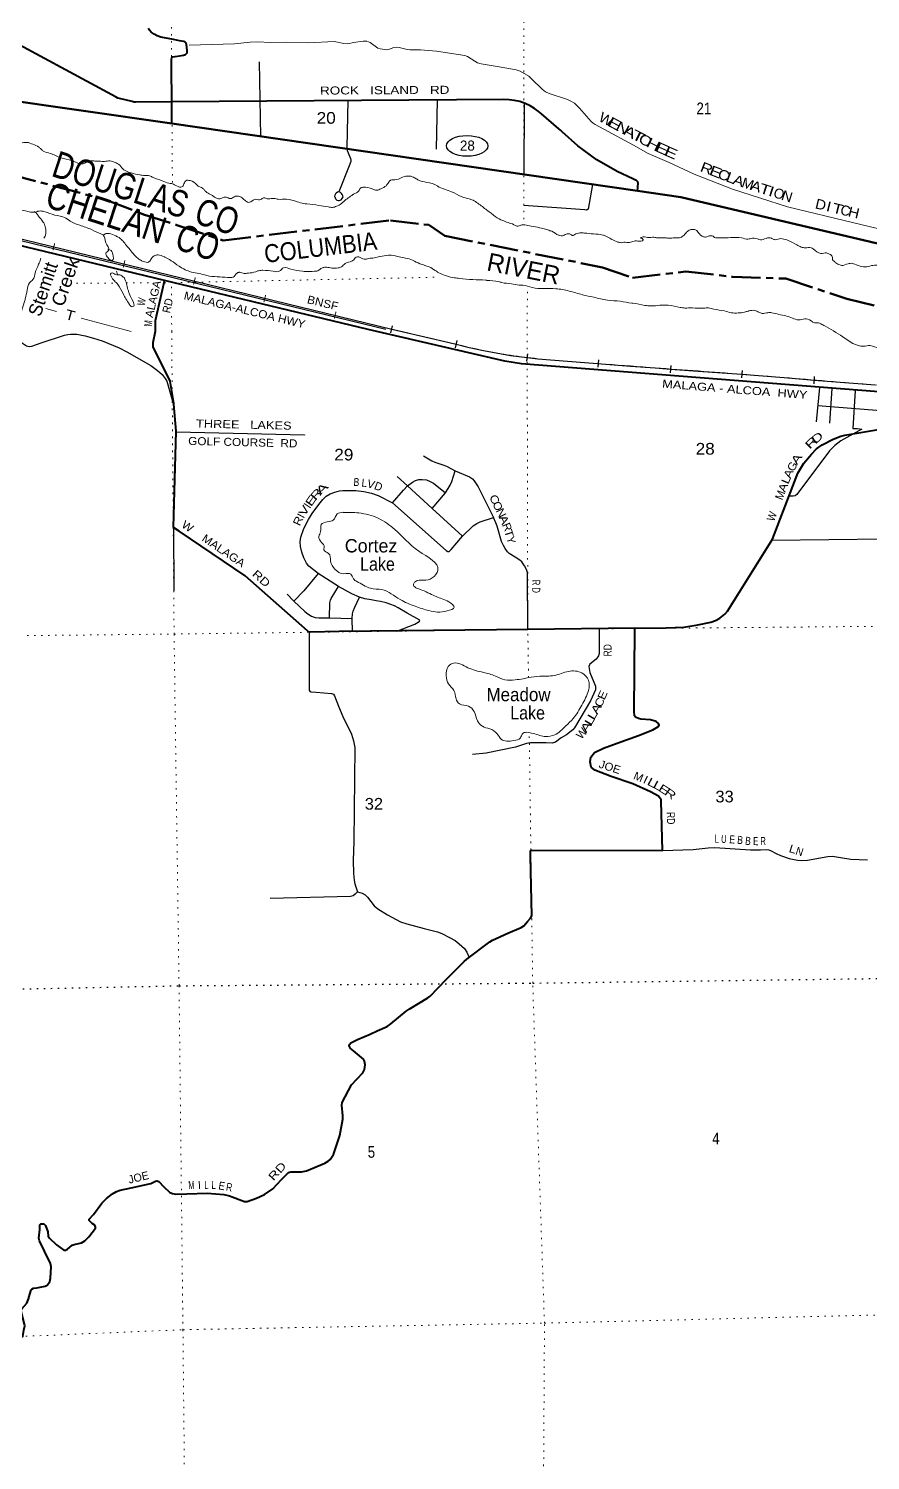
# Model space of a CAD drawing. Header units: feet. Extents: x -8 to 250644, y -192250 to 1368.
# Drawn here: x 187545 to 200163, y -61985 to -40523 of the extents above; entities that cross this region are included whole.
import ezdxf
from ezdxf.enums import TextEntityAlignment as Align

# ---------------------------------------------------------------- set-up
doc = ezdxf.new("R2010")
doc.units = ezdxf.units.FT
doc.header["$LTSCALE"] = 70
doc.linetypes.add('DOTTED', pattern=[1.5, 0.3, -1.2])
doc.linetypes.add('LONG_DASH_SHORT_DASH', pattern=[9.9, 6, -1.2, 1.5, -1.2])
for name, color, linetype, lineweight in [('11', 7, 'LONG_DASH_SHORT_DASH', 60), ('17', 7, 'Continuous', 25), ('23', 7, 'Continuous', 70), ('26', 7, 'Continuous', 40), ('29', 7, 'Continuous', 25), ('34', 7, 'Continuous', 25), ('39', 7, 'Continuous', 13), ('46', 7, 'Continuous', 13), ('6', 7, 'DOTTED', 25), ('7', 7, 'DOTTED', 13)]:
    doc.layers.add(name, color=color, linetype=linetype, lineweight=lineweight)
for name, color, linetype in [('12', 7, 'Continuous'), ('27', 7, 'Continuous'), ('30', 7, 'Continuous'), ('41', 7, 'Continuous')]:
    doc.layers.add(name, color=color, linetype=linetype)

msp = doc.modelspace()

# ---------------------------------------------------------------- linework, layer by layer
at = {"layer": '11'}
msp.add_lwpolyline([(186829.17, -42560.69), (187239.86, -42698.61), (188702.67, -43089.61), (189268.57, -43306.96), (189765.16, -43466.58), (190460.78, -43696.88), (192970.06, -43396.83), (193543.29, -43466.07), (193786.38, -43629.35), (196145.24, -44101.51), (196595.56, -44257.07), (197394.42, -44163.74), (198096.37, -44243.23), (198897, -44270.6), (199809.72, -44573.7), (200499.4, -44745.72), (201129.24, -44958.39)], dxfattribs=at)
at = {"layer": '17'}
msp.add_ellipse((194118.2, -42280.39), major_axis=(-310.92, 0.83), ratio=0.500138, dxfattribs=at)
at = {"layer": '23'}
msp.add_line((196670.84, -42955.22), (189694.09, -41947.43), dxfattribs=at)
for points in [[(189694.09, -41947.43), (187038.46, -41563.12), (186820.68, -41531.6)], [(201541.46, -44044.29), (197322.25, -43049.31), (196670.84, -42955.22)]]:
    msp.add_lwpolyline(points, dxfattribs=at)
at = {"layer": '26'}
for p, q in [((189583.53, -44297.07), (186938.86, -43659.82)), ((192635.15, -45032.12), (189583.53, -44297.07))]:
    msp.add_line(p, q, dxfattribs=at)
for points in [[(189692.59, -41618.67), (189146, -41623.04), (189129.31, -41623.15), (189096, -41615.26), (188906.7, -41570.43), (188881.67, -41564.5), (188856.7, -41551.09), (187016.19, -40562.06)], [(189692.59, -41618.67), (189687.79, -41096.36), (189687.8, -41060.29), (189687.78, -41035.29), (189686.59, -41008.63), (189686.59, -40985.79), (189691.1, -40955.89), (189706.71, -40947.47), (189739.97, -40940.2), (189806.26, -40932.17), (189866.45, -40919.83), (189894.08, -40910.22), (189907.03, -40902.22), (189919.3, -40884.98), (189923.2, -40862.02), (189917.29, -40797.64), (189904.89, -40739.57), (189893.3, -40725.19), (189873.66, -40717.93), (189836.99, -40709.03), (189807.39, -40704.35), (189716.33, -40686.73), (189527.29, -40650.24), (189471.3, -40632.61), (189424.77, -40607.85), (189382.42, -40577.33), (189354.47, -40547.41), (189341.88, -40514.12)], [(196670.84, -42955.22), (196675.29, -42912.71), (196678.26, -42884.27), (196681.91, -42849.46), (196680.39, -42834.27), (196680.35, -42834.11), (196677.99, -42827.5), (196674.96, -42821.17), (196671.28, -42815.19), (196666.99, -42809.63), (196662.15, -42804.55), (196656.8, -42800), (196651.01, -42796.03), (196649.7, -42795.32), (196641.73, -42792.6), (196599.7, -42773.28), (196364.77, -42665.3), (196061.3, -42489.18), (195777.91, -42282.3), (195542.69, -42069.54), (195517.95, -42047.16), (195492.69, -42025.3), (195233.41, -41800.85), (195208.41, -41780.96), (195183.41, -41760.71), (195130.48, -41720.67), (195060.62, -41678.52), (194986.73, -41643.91), (194909.63, -41617.21), (194830.17, -41598.71), (194749.21, -41588.63), (194667.63, -41587.06), (189692.59, -41618.67)], [(189694.09, -41947.43), (189693.59, -41919.04), (189692.89, -41637.9), (189692.59, -41618.67)], [(189447.87, -45057.24), (189444.71, -44900.14), (189576.66, -44326.95), (189583.53, -44297.07)], [(196632.36, -49510.53), (195028.05, -49529.87), (192198.66, -49561.36), (191764.02, -49569.91), (191742.37, -49563.33), (191722.95, -49549.37), (190875.75, -48800.2), (190792.92, -48725.99), (189803.8, -48056.99), (189718.29, -47999.39), (189755.94, -46554.68), (189723.09, -46154.33), (189720.01, -46135.3), (189666.24, -45805.8), (189413.7, -45294.84), (189411.16, -45271.09), (189411.16, -45227.94), (189447.87, -45057.24)], [(200317.56, -45975.46), (200291.21, -45969.48), (194932.11, -45546.43), (194682.3, -45507.08), (192635.15, -45032.12)], [(196632.36, -49510.53), (197102.92, -49504.86), (197366.44, -49492.88), (197574.64, -49461.94), (197769.78, -49420.93), (197843.01, -49392.73), (197904.61, -49360.21), (197981.62, -49298.59), (198022.81, -49252.81), (198695.12, -48174.79), (199073.83, -47188.5), (199165.76, -47037.38), (199278.09, -46903.76), (199357.42, -46821.7), (199442.63, -46760.15), (199603.83, -46677.92), (199719.34, -46630.85), (199778.3, -46615.89), (200285.74, -46533.28)], [(196724.44, -50874.95), (196689.15, -50865.93), (196641.78, -50845.05), (196629.28, -50824.45), (196623.31, -50754.49), (196632.16, -49538.42), (196632.36, -49510.53)], [(192769.61, -55547.46), (192920.95, -55479.21), (192974.76, -55442.39), (193201.94, -55252.58), (193248.79, -55223.47), (193527.33, -55051.98), (193564.27, -55025.3), (193806.12, -54779.04), (194074.86, -54508.15), (194114.63, -54472.25), (194460.28, -54212.65), (194499.2, -54186.51), (194729.55, -54080.73), (194926.54, -53997.42), (194968.97, -53972.21), (195024.84, -53906.42), (195070.29, -53856.99), (195086.4, -53822.08), (195070.55, -52929.76), (195069.7, -52872.42), (195069.7, -52857.01), (195073.07, -52842.82), (195085.96, -52838.18), (197048.14, -52841.47), (197026.18, -52104.21), (197025.3, -52084.51), (196984.6, -52030.05), (196867.57, -51962.01), (196603.37, -51844.17), (196276.78, -51732.6), (196030.79, -51638.86), (195977.59, -51591.8), (195963.87, -51514.24), (195972.98, -51444.32), (196025.73, -51373.02), (196164.4, -51308.06), (196369.48, -51234.78), (196687.14, -51120.81), (196902.24, -51035.41), (196979.3, -50990.37), (196994.58, -50964.58), (196988.51, -50939.67), (196952.08, -50908.34), (196865.41, -50882.48), (196724.44, -50874.95)], [(187550.29, -59542.39), (187582.8, -59430.61), (187595.46, -59417.41), (187616.19, -59405.88), (187667.24, -59400.08), (187791.96, -59373.43), (187823.44, -59359.8), (187844.16, -59332.14), (187862.58, -59304.49), (187874.05, -59254.3), (187883.31, -59083.27), (187873.19, -59032.75), (187783.89, -58847.79), (187706.79, -58695.01), (187699.09, -58654.66), (187712.17, -58523.8), (187712.9, -58454.18), (187729.95, -58437.13), (187772.25, -58441), (187784.29, -58447.27), (187798.11, -58465.71), (187831.09, -58559.61), (187839.56, -58622.4), (187857.63, -58654.17), (187962.71, -58754.48), (188072.14, -58832.1), (188099.93, -58834.53), (188125.1, -58825.19), (188196.28, -58759.65), (188226.42, -58749.14), (188339.09, -58724.87), (188387.62, -58696.14), (188447.46, -58633.84), (188547.62, -58502.55), (188546.51, -58486.45), (188537.3, -58461.1), (188497.01, -58432.25), (188450.54, -58388.11), (188452.1, -58371.23), (188516.64, -58301.26), (188640.8, -58129.6), (188712.31, -58057.84), (188802.12, -57991.01), (188863.6, -57953.54), (188917.26, -57933.4), (189082.84, -57898.34), (189376.54, -57834.81), (189444.59, -57799.75), (189469, -57796.2), (189495.25, -57806.66), (189565.96, -57878.41), (189663.36, -57967.97), (189701.27, -57984.65), (189753.17, -57995.62), (189914.71, -57991.91), (190220.69, -57980.69), (190471.64, -58000.23), (190555.06, -58021.74), (190780.87, -58103.47), (190821.66, -58106.23), (190959.87, -58056.48), (191081.88, -57997.92), (191204.95, -57914.58), (191337.28, -57773.1), (191439.57, -57672.01), (191457.23, -57663.79), (191482.56, -57659.18), (191634.82, -57659.2), (191710.53, -57643.05), (191986.64, -57528.98), (192037.53, -57497.88), (192065.16, -57472.53), (192112.98, -57399.61), (192208.52, -57115.27), (192256.29, -56868.79), (192255.71, -56821.04), (192238.97, -56657.97), (192244.78, -56622.22), (192384.78, -56357.33), (192555.21, -56175.43), (192580.98, -56124.48), (192587.89, -56057.65), (192580.98, -56002.35), (192566.5, -55971.96), (192417.03, -55847.65), (192364.52, -55804.17), (192353.01, -55790.35), (192350.28, -55765.32), (192357.61, -55746.56), (192376.04, -55725.83), (192474.75, -55674.23), (192666.51, -55593.96), (192769.61, -55547.46)], [(186977.14, -60146.67), (187458.98, -60129.53), (187474.4, -60035.23), (187489.54, -59965.84), (187484.11, -59942.55), (187451.45, -59825.85), (187431, -59745.37), (187434.27, -59730.8), (187443.48, -59712.36), (187517.12, -59628.23), (187547.03, -59553.6), (187550.29, -59542.39)]]:
    msp.add_lwpolyline(points, dxfattribs=at)
at = {"layer": '29'}
for p, q in [((190999.98, -41020.8), (191022.25, -42139.28)), ((193668.74, -41593.57), (193654.92, -42328.36)), ((194972.13, -41637.07), (194967.95, -42709.24)), ((199399.05, -45904.34), (199350.7, -46416.09)), ((199587.09, -45916.27), (199550.09, -46435.48)), ((199375.94, -46174.31), (200318.45, -46245.3)), ((193591.96, -47714.89), (193795.45, -47479.33)), ((189718.29, -47999.39), (189720.09, -48952.13)), ((195028.05, -49529.87), (195022.74, -48677.94)), ((191418.12, -49001.59), (191519.01, -49103.86)), ((192055.69, -49353.47), (192394.59, -49364.35)), ((192401.11, -49560.12), (192394.59, -49364.35))]:
    msp.add_line(p, q, dxfattribs=at)
for points in [[(192330.21, -41602.29), (192315.63, -42304.51), (192321.33, -42352.14), (192334.84, -42384.32), (192368.19, -42471.92), (192375.47, -42493.83), (192373.39, -42514.67), (192347.73, -42580.36), (192193.1, -42971.16)], [(195995.45, -42857.66), (195931.08, -43229.14), (195909.18, -43243.98), (195883.13, -43239.87), (194968.14, -43174.02)], [(187319.02, -45078.13), (187415.04, -45207.66), (187453.09, -45239.21), (187512.87, -45277.26), (187554.18, -45288.14), (187592.22, -45282.71), (187731.36, -45230.51), (188083.54, -45117.4), (188132.46, -45107.6), (188173.76, -45103.25), (188238.98, -45103.25), (188266.15, -45104.35), (188393.33, -45127.18), (188518.34, -45160.9), (188645.52, -45201.13), (188900.96, -45308.81), (189019.44, -45366.44), (189374.88, -45574.17), (189474.89, -45645.95), (189544.45, -45709.03), (189592.28, -45767.75), (189614.56, -45806.36), (189627.07, -45843.89), (189726.58, -46196.92)], [(199936.23, -45945.38), (199900.73, -46516.75), (199967.17, -46518.51), (200033.78, -46527.47)], [(189756.88, -46566.49), (191680.68, -46611.94), (191682.71, -46617.97)], [(200033.78, -46527.47), (199718.23, -46702.72), (199629.02, -46769.72), (199551.7, -46850.37), (199060.98, -47508.79), (199033.43, -47528.14), (199004.33, -47533.28), (198944.43, -47533.28)], [(193465.7, -46925.5), (193588.64, -47002.69), (193632.12, -47022.27), (193756.04, -47061.42), (193810.39, -47083.17), (193937.57, -47153.86)], [(193796.26, -47480.13), (193865.83, -47367.02), (193890.83, -47313.73), (193937.57, -47153.86)], [(193937.57, -47153.86), (194156.06, -47241.96), (194199.54, -47270.23), (194225.62, -47300.68), (194284.32, -47392.04), (194511.5, -47849.9)], [(192997.09, -47631.12), (193165.8, -47440.98), (193226.67, -47377.9)], [(193068.26, -47235.14), (193226.67, -47377.9), (193591.96, -47714.89), (194047.9, -48132.48)], [(193226.67, -47377.9), (193300.59, -47319.17), (193341.89, -47297.42), (193394.07, -47282.19), (193446.25, -47280.02), (193509.29, -47288.72), (193563.64, -47310.47), (193613.64, -47338.75), (193796.26, -47480.13)], [(191884.18, -48690.17), (191745.09, -48579.67), (191710.31, -48536.16), (191669, -48453.51), (191638.56, -48370.85), (191619, -48288.2), (191616.82, -48214.24), (191625.52, -48144.64), (191671.17, -48018.48), (191738.57, -47883.62), (191797.27, -47792.27), (191892.92, -47655.23), (191953.79, -47579.1), (192005.97, -47531.25), (192066.84, -47496.45), (192136.41, -47470.35), (192205.98, -47452.94), (192255.98, -47448.59), (192347.29, -47444.24), (192449.46, -47444.24), (192571.21, -47461.65), (192686.43, -47487.75), (192786.43, -47522.55), (192997.09, -47631.12)], [(192997.09, -47631.12), (193802.78, -48343.66), (193826.69, -48361.06), (193848.43, -48363.24), (193876.7, -48332.78), (194047.9, -48132.48)], [(194047.9, -48132.48), (194209.32, -47976.06), (194263.67, -47941.26), (194313.67, -47917.33), (194511.5, -47849.9)], [(195022.74, -48677.94), (195009.35, -48630.78), (194978.91, -48576.4), (194937.61, -48517.67), (194907.17, -48491.57), (194837.6, -48443.72), (194750.64, -48391.51), (194724.56, -48365.41), (194689.77, -48317.56), (194661.51, -48271.88), (194635.42, -48208.8), (194570.2, -47980.41), (194550.64, -47930.39), (194511.5, -47849.9)], [(198684.95, -48191.1), (202957.19, -48138.71), (205560.33, -48114.88)], [(191884.18, -48690.17), (191669.58, -48948.28), (191519.01, -49103.86)], [(192503.28, -49046.78), (192388.06, -48995.66), (192188.06, -48883.65), (191884.18, -48690.17)], [(192055.69, -49353.47), (192059.79, -49131.62), (192068.49, -49090.29), (192079.36, -49066.36), (192188.06, -48883.65)], [(191519.01, -49103.86), (191683.69, -49257.77), (191729.34, -49294.75), (191785.87, -49329.55), (191840.22, -49349.13), (191896.74, -49355.65), (192055.7, -49355.65)], [(192394.59, -49364.35), (192398.93, -49294.75), (192409.8, -49255.6), (192433.72, -49196.87), (192503.28, -49046.78)], [(193063.8, -49552.59), (193333.75, -49449.18), (193359.29, -49436.68), (193383.21, -49421.46), (193401.69, -49404.06), (193408.31, -49391.5), (193218.53, -49286.05), (193083.74, -49207.74), (193027.76, -49176.75), (192972.87, -49153.37), (192904.93, -49131.08), (192820.69, -49112.04), (192753.91, -49099.03), (192679.46, -49087.6), (192583.72, -49070.71), (192503.28, -49046.78)], [(191752.4, -49568.43), (191748.33, -50392.61), (191752.7, -50440.46), (191759.22, -50453.51), (191774.42, -50462.22), (191852.69, -50470.92), (192087.48, -50488.32), (192113.58, -50501.36), (192130.96, -50523.12), (192191.83, -50679.73), (192252.7, -50836.34), (192383.14, -51097.36), (192416.85, -51200.67), (192435.32, -51297.47), (192417.92, -52706.96), (192409.23, -52994.07), (192414.67, -53188.74), (192423.36, -53288.8), (192435.32, -53342.1), (192472.53, -53463.09)], [(196097.34, -49516.98), (196097.34, -49891.19), (196088.13, -49923.44), (196051.28, -49974.14), (195959.17, -50047.88), (195940.75, -50084.75), (195959.17, -50176.93), (196042.07, -50379.71), (196042.07, -50435.01), (195968.38, -50600.93), (195728.89, -51001.88), (195701.26, -51034.15), (195609.15, -51107.89), (195526.25, -51153.97), (195443.35, -51218.49), (195392.69, -51232.32), (195305.18, -51227.71), (195070.3, -51227.71), (195010.42, -51236.93), (194844.62, -51292.23), (194402.49, -51384.41), (194199.84, -51402.84)], [(197048.14, -52841.47), (197505.09, -52828.78), (197730.1, -52801.59), (197831.19, -52798.33), (198366, -52833.13), (198513.83, -52833.13), (198605.14, -52828.78), (198642.09, -52835.31), (198673.61, -52847.27), (198752.97, -52889.69), (198814.92, -52919.05), (198945.36, -52960.38), (199070.37, -52989.74), (199124.72, -52994.09), (199218.2, -52985.39), (199526.91, -52931.02), (199596.48, -52928.84), (199713.88, -52946.24), (199870.4, -52972.34), (200118.24, -52981.04)], [(192472.53, -53463.09), (192438.15, -53499.19), (192411.32, -53521.5), (192371.84, -53531.66), (191165.98, -53564.37)], [(192472.53, -53463.09), (192545.11, -53484.58), (192587.51, -53509.6), (192623.38, -53543.31), (192726.64, -53670.56), (192777.73, -53717.32), (192922.3, -53805.41), (193119.05, -53910.9), (193213.62, -53944.62), (193474.5, -54009.88), (193673.42, -54063.16), (193739.73, -54088.18), (193851.68, -54147.99), (193936.47, -54193.67), (194000.61, -54240.44), (194078.87, -54314.4), (194113.65, -54364.42), (194148.44, -54444.9)]]:
    msp.add_lwpolyline(points, dxfattribs=at)
msp.add_lwpolyline([(192193.1, -42971.16), (192175.57, -42976.74), (192154.75, -42991.33), (192144.34, -43001.75), (192132.88, -43021.54), (192130.8, -43037.17), (192133.92, -43046.55), (192140.17, -43060.09), (192150.58, -43077.8), (192166.2, -43092.39), (192183.9, -43097.6), (192200.15, -43098.46), (192214.09, -43095.52), (192227.63, -43088.22), (192246.37, -43067.38), (192257.82, -43046.55), (192257.23, -43027.51), (192245.33, -43006.95), (192233.88, -42993.41), (192218.26, -42980.91)], close=True, dxfattribs=at)
at = {"layer": '34'}
for p, q in [((186837.53, -43533.28), (192990.83, -45027.71)), ((186841.74, -43556.95), (192900.33, -45027.45)), ((186841.87, -43556.92), (192900.41, -45027.96)), ((192992.92, -44976.52), (192967.79, -45084.24)), ((193961.98, -45198.4), (193936.85, -45306.12)), ((195021.87, -45398.44), (195009.17, -45508.32)), ((196088.23, -45487.7), (196079.67, -45597.98)), ((197170.64, -45570.92), (197162.46, -45681.23)), ((198240.33, -45647.59), (198231.71, -45757.86)), ((199322.67, -45736.09), (199313.74, -45846.34))]:
    msp.add_line(p, q, dxfattribs=at)
msp.add_lwpolyline([(192991.55, -45027.91), (193419.16, -45128.96), (193931.74, -45250.09), (194147.2, -45300.37), (194363.06, -45349.39), (194768.18, -45424.07), (195016.69, -45452.8), (195177.4, -45471.38), (195687.34, -45513.96), (196197.46, -45553.56), (196567.13, -45580.96), (196936.81, -45608.35), (197167.7, -45625.45), (197583.75, -45656.27), (198230.68, -45704.22), (198872.07, -45754.37), (199319.35, -45790.6), (199513.34, -45806.32), (200232.33, -45863.95)], dxfattribs=at)
at = {"layer": '34', "lineweight": 13}
msp.add_spline([(192906.83, -45006.76), (193931.99, -45249.02), (194363.28, -45348.31), (195177.51, -45470.29), (196197.54, -45552.46), (196936.89, -45607.25), (198230.76, -45703.12), (199513.43, -45805.22), (200951.39, -45920.68), (201984.6, -46015.51), (202379.48, -46084.52), (202931.73, -46239.55), (203709.93, -46512.57), (204548.49, -46775.29), (205278.21, -47006.19), (205659.04, -47087.34), (206102.34, -47182.36), (206436.98, -47293.89), (206636.98, -47468.37), (206793.12, -47755.79), (206973.92, -48174.04), (207208.37, -48408.81), (207613.55, -48538.21), (208009.94, -48476.3), (208357.53, -48291.72), (208621.06, -48236.36), (209192.81, -48226.16), (209589.71, -48297.18), (210057.35, -48438.43), (210417.78, -48451.18), (210572.67, -48414.35), (210833.73, -48242.18), (211003.92, -47997.84), (211215.44, -47507.64), (211415.02, -47055.74), (211583.21, -46813.43), (211830.2, -46647.35), (212262.74, -46561.14), (212987.08, -46443.63), (213755.75, -46334.01), (214240.83, -46299.97), (214714.32, -46392.86), (215417.87, -46625.88), (215982.31, -46809.06), (216498.31, -46960.2), (216943.8, -47101.53), (217316.78, -47233.06), (217593.2, -47387.11), (217887.82, -47563.24), (218017.1, -47671.52)], degree=3, dxfattribs=at)
at = {"layer": '39'}
for p, q in [((188801.72, -43997.76), (188806.93, -44001.4)), ((188862.58, -44158.47), (188874.82, -44209.42))]:
    msp.add_line(p, q, dxfattribs=at)
msp.add_lwpolyline([(189952.92, -40769.01), (190628.54, -40752.72), (190865.51, -40724.18), (190976.23, -40718.54), (191170.86, -40731.55), (191405.87, -40727.04), (191739.35, -40734.35), (192127, -40717.51), (192177.3, -40724.55), (192271.7, -40747.23), (192328.63, -40748.58), (192416.29, -40730.91), (192561.64, -40710.13), (192615.12, -40710.47), (192664.93, -40729.36), (192780.24, -40813.48), (192814.25, -40828.18), (192914.76, -40841.12), (192940.82, -40837.92), (193020.45, -40805.07), (193057.24, -40799.63), (193099.72, -40807.47), (193197.93, -40831.37), (193258.26, -40838.72), (193420.92, -40840.91), (193658, -40858.42), (194081.99, -40923.6), (194123.04, -40940.87), (194231.14, -41012.98), (194275.09, -41035.31), (194327.23, -41051.43), (194600.64, -41094.69), (194850.89, -41142.77), (194914.16, -41162.1), (195043.07, -41235.3), (195085.15, -41273.86), (195244.2, -41429.7), (195295.29, -41468.45), (195348.8, -41495.55), (195624.39, -41583.82), (195674.47, -41608.99), (195727.68, -41641.5), (195801.27, -41716.84), (195978.49, -41916.68), (196006.33, -41940.74), (196037.56, -41962.38), (196167.57, -42032.41), (196614.05, -42271.73), (196833.28, -42395.4), (197146.96, -42530.89), (197522.99, -42706.29), (198093.97, -42927.33), (198514.11, -43064.59), (198918.17, -43193.88), (199917.06, -43434.03), (200268.78, -43517.38)], dxfattribs=at)
for points in [[(189690.08, -42842.91), (189645.73, -42839.95), (189544.21, -42802.16), (189412.28, -42755.04), (189357.3, -42728.2), (189284.75, -42723.91), (189210.09, -42715.64), (189082.61, -42686.52), (189029.88, -42669.69), (188958.39, -42625.14), (188892.36, -42556.32), (188847.49, -42531.24), (188764.41, -42507.09), (188684.04, -42513.04), (188563.17, -42507.91), (188557.13, -42508.05), (188482.61, -42505.82), (188432.51, -42515.07), (188374.84, -42544.61), (188316.5, -42546.02), (188192.67, -42500.72), (188026.64, -42458.44), (187868.13, -42393.85), (187764.65, -42358.12), (187731.75, -42328.74), (187696.84, -42299.4), (187609.31, -42257.26), (187518.08, -42229.27), (187459.79, -42232.69), (187332.13, -42195.52), (187324.03, -42193.71), (187193.14, -42190.82), (187106.7, -42194.91), (187064.07, -42179.84), (187005.03, -42151.08), (186945.27, -42092.18), (186883.56, -42035.33), (186824.73, -42028.29)], [(194796.31, -43450.58), (194625.78, -43388.28), (194513.5, -43320.58), (194464.28, -43281.52), (194329.01, -43178.16), (194187.99, -43087), (194029.92, -43040.51), (193885.31, -42967.53), (193676.05, -42884.04), (193667.86, -42878.21), (193515.72, -42827.55), (193379.95, -42788.56), (193330.97, -42759.56), (193251.86, -42733.3), (193183.56, -42738.97), (193055.87, -42786.28), (192971.58, -42796.34), (192934.3, -42837.47), (192903.07, -42878.45), (192825.61, -42922.54), (192761.77, -42946.21), (192696.87, -42925.63), (192561.44, -42900.73), (192515.55, -42917.92), (192492.31, -42956.69), (192416.97, -43004.77), (192407.06, -43011.04), (192268.61, -43114.93), (192197.48, -43170.95), (192161.6, -43185.89), (192101.63, -43203.42), (192037.03, -43194.91), (191895.61, -43172.15), (191713.96, -43150.37), (191667.56, -43145.44), (191570.29, -43117.6), (191410.39, -43079.2), (191283.63, -43080.23), (191222.99, -43069.62), (191136.6, -43075.71), (191130.57, -43075.85), (191085.88, -43058.83), (191067.78, -43059.26), (191022.09, -43084.5), (190989.95, -43087.28), (190947.52, -43080.25), (190874, -43120.24), (190841.95, -43127.03), (190811.44, -43113.69), (190760.17, -43072.68), (190731.44, -43049.24), (190676.74, -43034.45), (190646.57, -43035.18), (190586.99, -43068.79), (190540.53, -43061.86), (190534.41, -43057.98), (190477.85, -43049.29), (190410.03, -43075.05), (190332.92, -43048.74), (190289.93, -43017.59), (190216.57, -42979.12), (190179.46, -42941.79), (190150.59, -42912.32), (190095.71, -42889.49), (190064.92, -42864.08), (189972.89, -42801.92), (189948.66, -42798.49), (189918.39, -42795.19), (189888.74, -42818.03), (189860.03, -42881.07), (189856.16, -42887.19), (189828.28, -42899.94), (189743.04, -42869.8), (189688.07, -42842.95)], [(186833.32, -43217.92), (186912.91, -43195.25), (186955.67, -43216.35), (187055.27, -43258.22), (187067.62, -43269.98), (187078.39, -43299.9), (187104.93, -43315.36), (187143.96, -43264.12), (187177.73, -43245.21), (187264.23, -43243.14), (187328.21, -43225.51), (187392.73, -43229.99), (187534.43, -43264.81), (187607.13, -43275.13), (187677.3, -43263.38), (187683.28, -43261.22), (187755.74, -43261.5), (187824.61, -43279.96), (187976.65, -43326.59), (188057.58, -43344.76), (188147.28, -43392.9), (188186.16, -43420.12), (188310.13, -43471.45), (188486.74, -43535.6), (188629.15, -43600.57), (188661.72, -43615.88), (188700.72, -43733.62), (188741.63, -43847.29), (188702.45, -43892.49), (188704.98, -43914.55), (188742.41, -43965.95), (188746.58, -43971.88), (188758.94, -43983.66), (188803.47, -43994.65), (188815.07, -43974.26), (188810.01, -43930.14), (188779.9, -43848.38), (188733.17, -43829.39)], [(187625.8, -43262.53), (187658.24, -43286.36), (187690.91, -43332.36), (187760.22, -43418.27), (187795.22, -43492.46), (187790.69, -43631.57), (187774.15, -43661.47)], [(200475.7, -44150.29), (200368.55, -44107.64), (200307.44, -44076.92), (200246.91, -44070.32), (200200.65, -44071.42), (200110.56, -44091.69), (200011.76, -44083.99), (199975.27, -44072.8), (199888.03, -44042.7), (199827.72, -44046.16), (199731.74, -44072.59), (199705.4, -44065.18), (199646.32, -44034.41), (199609.36, -44003.11), (199603.22, -43999.23), (199589.69, -43937.2), (199550.67, -43903.94), (199505.95, -43884.89), (199419.6, -43893), (199307.31, -43825.28), (199276.72, -43807.91), (199188.17, -43808.02), (199127.54, -43797.4), (199060.35, -43764.81), (198930.02, -43699.54), (198842.86, -43673.47), (198800.58, -43672.46), (198726.43, -43686.31), (198685.73, -43667.18), (198675.58, -43663.39), (198621.18, -43660.68), (198535.3, -43688.87), (198446.28, -43668.88), (198397.9, -43666.01), (198327.74, -43677.75), (198230.72, -43659.96), (198065.58, -43655.87), (197934.84, -43659), (197866.45, -43660.64), (197828.05, -43653.51), (197815.73, -43643.75), (197765.03, -43626.86), (197691.02, -43646.74), (197682.98, -43646.93), (197662.77, -43643.39), (197582.71, -43576.91), (197561.99, -43551.27), (197513.24, -43532.32), (197459.07, -43539.65), (197407.58, -43575.08), (197356.55, -43630.61), (197300.85, -43658.09), (197226.42, -43659.88), (197148.07, -43665.77), (197093.57, -43659.04), (196972.83, -43659.92), (196916.27, -43651.21), (196831.84, -43655.25), (196823.8, -43655.44), (196729.11, -43651.67), (196719.29, -43661.96), (196727.39, -43663.78), (196753.91, -43679.24), (196758.22, -43691.2), (196722.44, -43710.17), (196692.22, -43708.88), (196619.71, -43706.59), (196551.79, -43728.34), (196467.17, -43724.32), (196425.06, -43731.37), (196378.57, -43722.43), (196289.07, -43682.33), (196162.85, -43620.99), (196152.69, -43617.2), (196013.43, -43600.43), (195878.28, -43587.57), (195787.72, -43587.73), (195745.76, -43600.81), (195693.94, -43622.16), (195671.43, -43606.61), (195633.02, -43599.48), (195600.94, -43604.28), (195549.16, -43627.64), (195506.77, -43622.63), (195488.57, -43619.04), (195388.55, -43559.08), (195358.19, -43551.76), (195293.21, -43527.17), (195210.26, -43509.04), (195204.19, -43507.18), (195076.9, -43486.09), (194981.83, -43466.24), (194937.53, -43465.3), (194885.61, -43482.63), (194796.31, -43450.58)], [(188665.7, -43613.77), (188723.56, -43592.27), (188828.81, -43617.91), (188922.67, -43671.97), (188972.22, -43725.09), (189075.82, -43851.34), (189150.32, -43938.05), (189213.91, -43988.82), (189266.82, -44013.7), (189343.49, -44021.91), (189361.27, -44007.41), (189394.28, -43956.32), (189437.82, -43925.11), (189485.86, -43913.9), (189575.12, -43943.94), (189585.27, -43947.72), (189627.98, -43966.81), (189736.4, -44040.64), (189869.22, -44125.96), (189958.68, -44164.03), (190181.21, -44213.01), (190254.1, -44231.37), (190409.37, -44243.74), (190568.64, -44256), (190610.79, -44250.97), (190673.65, -44185.09), (190693.57, -44176.57), (190711.62, -44174.12), (190774.5, -44194.75), (190830.69, -44187.36), (190840.74, -44187.12), (190948.93, -44166.42), (190992.85, -44151.28), (191057.12, -44145.71), (191212.43, -44160.09), (191312.96, -44155.67), (191340.46, -44126.85), (191366.18, -44108.13), (191475.32, -44127.64), (191651.17, -44159.62), (191695.56, -44164.59), (191832.3, -44159.3), (191894.37, -44145.74), (191925.94, -44118.84), (191957.84, -44106), (191967.8, -44101.74), (192007.98, -44098.76), (192088.82, -44112.91), (192185.33, -44108.59), (192233.32, -44095.37), (192288.45, -44043.76), (192390.28, -44009.13), (192418.02, -43990.36), (192441.45, -43959.63), (192473.3, -43944.78), (192495.42, -43944.26), (192576.78, -43980.52), (192642.92, -43968.87), (192727.21, -43958.81), (192809.26, -43938.73), (192815.29, -43938.59), (192937.57, -43917.55), (193101.2, -43943.8), (193196.22, -43961.64), (193299.66, -43995.36), (193409.55, -44047.04), (193482.58, -44071.44), (193549.53, -44093.96), (193637.34, -44148.18), (193716.93, -44194.55), (193810.35, -44230.53), (193923.7, -44257.98), (194002.38, -44266.15), (194204.1, -44285.45), (194399.54, -44294.84), (194413.66, -44296.53), (194589.18, -44314.44), (194639.86, -44329.32), (194781.17, -44348.06), (194898.36, -44367.37), (194952.72, -44368.08), (195092.45, -44404.96), (195267.93, -44420.87), (195449.09, -44422.56), (195649.13, -44455.98), (195845.66, -44511.63), (196015.61, -44549.79), (196219.86, -44591.16), (196413.53, -44610.66), (196587.22, -44636.67), (196603.36, -44638.29), (196783.27, -44672.2), (196870, -44680.18), (196964.45, -44673.9), (197129.39, -44669.94), (197311.27, -44701.8), (197381.96, -44712.17)], [(187726.37, -43970.85), (187724.07, -43978.92), (187694.74, -44055.81), (187643.84, -44183.32), (187608.73, -44284.47), (187557, -44335.41), (187521.98, -44444.61), (187495.21, -44571.86), (187479.74, -44628.46), (187436.9, -44757.9), (187403.52, -44832.82), (187381.75, -44865.3), (187358.32, -44930.04), (187336.66, -44972.6), (187309.12, -45029.32), (187287.31, -45057.77), (187287.29, -45076.14), (187287.13, -45074.25)], [(188974.53, -44250.03), (188950.15, -44240.56), (188929.51, -44218.92), (188848.77, -44208.8), (188797.92, -44185.87), (188774.06, -44198.52), (188780.95, -44234.56), (188882.49, -44358.84), (188960.18, -44495.77), (189054.53, -44656.44), (189093.61, -44691.71), (189119.56, -44683.03), (189122.74, -44646.75), (189109.86, -44612.87), (189041.94, -44463.64), (189039.74, -44455.64), (188989.32, -44279.84), (188976.54, -44249.97)], [(197381.96, -44712.17), (197494.59, -44709.47), (197663.75, -44713.46), (197738.13, -44709.67), (197817.04, -44727.9), (197974.64, -44754.3), (198075.92, -44782.04), (198180.66, -44785.57), (198276.97, -44773.21), (198330.96, -44757.84), (198340.97, -44755.58), (198431.34, -44747.39), (198490.34, -44774.13), (198539.04, -44791.07), (198625.34, -44780.96), (198685.73, -44781.53), (198793, -44807.12), (198993.5, -44860.65), (199088.79, -44890.56), (199180.94, -44872.26), (199223.32, -44877.27), (199325.22, -44931.15), (199401.89, -44939.38), (199465.05, -44972.06), (199470.62, -44973.53)], [(199470.62, -44973.53), (199750.46, -45143.72), (200059.04, -45283.55), (200161.68, -45275.11), (200290.68, -45310.88), (200475.88, -45306.16), (200598.87, -45352.03), (200730.06, -45434.11), (200959.53, -45421.17), (201157.02, -45468.77), (201439.11, -45528.13), (201965.09, -45657.08), (202551.44, -45779.76), (202767.17, -45857.5), (203527.1, -46092.32), (204240.65, -46307.16), (204641.67, -46400.33), (204841.25, -46470.07), (205127.42, -46539.49), (205773.93, -46601.52), (206311.61, -46631.74), (206706.61, -46730.96), (206920.97, -46975.88), (207060.61, -47162.66), (207081, -47229.05), (206984.5, -47265.66), (207009.16, -47394.47), (206991.63, -47547.6), (207096.73, -47653.95), (207232.59, -47903.19), (207348.09, -48094.09), (207498.92, -48051.23), (207629.76, -48042.69), (207722.55, -48088.66), (207763.15, -48175.12), (207723.09, -48227.63), (207703.1, -48265.97), (207840.09, -48287.62), (208095.73, -48274.57), (208304.79, -48189.2), (208548, -48085.58), (208868.14, -48090.42), (209385.6, -48098.56), (209850.85, -48145.15), (210178.67, -48053.29), (210506.64, -47999.7), (210756.26, -47990.71), (210999.61, -48095.79)], [(192258.97, -47773.9), (192494.56, -47783.09), (192784.79, -47862.57), (193033.07, -48028.8), (193394.72, -48355.74), (193679.72, -48644.7), (193595.6, -48757.8), (193462.84, -48790.52), (193340.12, -48813.14), (193314.09, -48851.5), (193439.26, -48939.65), (193655.07, -49037.53), (193844.63, -49117.39), (193923.46, -49197.65), (193820.99, -49252.42), (193545.14, -49247.41), (193337.52, -49181.72), (193115.66, -49081.85), (192839.26, -48931.82), (192670.06, -48912.32), (192565.18, -48864.37), (192462.3, -48810.38), (192413.82, -48770.28), (192375.3, -48699.93), (192268.57, -48694.29), (192137.44, -48626.3), (192072.54, -48503.69), (192041.89, -48389), (191969.21, -48336.91), (191977.09, -48292.57), (191936.57, -48226.25), (191895.96, -48135.77), (191921.85, -48063.17), (191931.51, -47958.4), (192021.94, -47915.77), (192112.44, -47889.25), (192170.48, -47798.4), (192258.45, -47773.64)], [(195036.87, -50250.87), (195205.91, -50230.09), (195423.31, -50219.21), (195638.5, -50157.98), (195837.91, -50181.41), (195939, -50291.8), (195937.57, -50442.86), (195837.76, -50662.77), (195707.67, -50864.66), (195597.37, -50975.84), (195430.78, -51109.39), (195295.98, -51134.07), (195108.57, -51088.45), (194945.52, -51097.11), (194917.55, -51153.61), (194817.05, -51196.28), (194629.73, -51174.83), (194564.98, -51090.48), (194457.99, -51018.37), (194347.11, -50980.52), (194274.31, -50898.22), (194221.43, -50759.44), (194138.57, -50679.19), (194001.54, -50645.47), (193952.92, -50569.11), (193920.23, -50444.36), (193837.3, -50345.99), (193804.61, -50223.25), (193836.29, -50084.16), (193914.61, -50033.52), (194128.29, -50103.21), (194362.11, -50172.83), (194541.51, -50228.55), (194684.67, -50284.41), (194839.7, -50283.83), (194960.44, -50269.28), (195036.87, -50250.87)]]:
    msp.add_spline(points, degree=3, dxfattribs=at)
at = {"layer": '46'}
for p, q in [((187804.01, -44719.94), (187960.61, -44761.28)), ((188333.95, -44861.51), (189081.05, -45062.09))]:
    msp.add_line(p, q, dxfattribs=at)
at = {"layer": '6'}
msp.add_lwpolyline([(186931.63, -54928.15), (189799.95, -54870.55), (195100.89, -54830.59), (200383.6, -54760.48), (205718.75, -54716.35), (210993.47, -54664.4), (216304.34, -54590.16), (218083.85, -54471.07)], dxfattribs=at)
at = {"layer": '7'}
for p, q in [((188261.57, -44340.66), (188861.01, -44336.57)), ((189006.98, -44335.57), (189378.66, -44333.03)), ((189686.43, -44520.26), (189685.27, -44330.83)), ((195017.37, -45014.22), (195022.65, -44429.89)), ((189689.77, -45063.78), (189688.26, -44818.48))]:
    msp.add_line(p, q, dxfattribs=at)
for points in [[(194968, -43378.05), (194971, -38927.05), (194898.58, -33604.84), (194839.79, -28264.38), (194806, -22968.05), (194906, -17692.05), (194812.42, -12424.24), (194716.64, -7120.71), (194591.87, -1814.58), (194653.98, 838.52)], [(189700.38, -42831.09), (189676.98, -39025.39), (189629.2, -33622.39), (189579.9, -28366.42), (189577.13, -28007.06)], [(189578.41, -44331.67), (189719.07, -44330.71), (193703.1, -44248.81)], [(189689.77, -45063.78), (189725.2, -49598.04), (189799.95, -54870.55), (189858.15, -60026.31), (189909.81, -65055.21), (189903.68, -70237.4), (189894.09, -75566.62), (189922.58, -80849.38), (190070.82, -86383.44)], [(195037.92, -50248.16), (195028.05, -49529.87), (195017.37, -45014.22)], [(186891.69, -49628.66), (189725.2, -49598.04), (195028.05, -49529.87), (200349.09, -49481.77), (205680.2, -49435.65), (210999.21, -49383.53), (216322.32, -49349.52), (217461.07, -49347.23)], [(195377.58, -86287.06), (195314.29, -80853.38), (195249.6, -75580.83), (195142.43, -70256.07), (195248.57, -64904.33), (195277.65, -59927.5), (195100.89, -54830.59), (195049.42, -51085.21)], [(186977.14, -60146.67), (189858.15, -60026.31), (195277.65, -59927.5), (200548.04, -59799.02), (205780.36, -59715.01), (211104.36, -59912.61), (216314.61, -59848.81), (218134.7, -59799.48)]]:
    msp.add_lwpolyline(points, dxfattribs=at)

# ---------------------------------------------------------------- texts
at = {"layer": '12'}
for s, rotation, width, p in [('DOUGLAS', 342.035, 0.8, (187868.54, -42727.65)), ('CHELAN', 342.035, 0.85, (187770.32, -43186.81)), ('CO', 341.682, 0.8, (190005.52, -43429.71)), ('CO', 341.682, 0.8, (189714.48, -43816.1))]:
    msp.add_text(s, height=400, rotation=rotation, dxfattribs=dict(at, width=width)).set_placement(p)
at = {"layer": '17'}
msp.add_text('28', height=150.8, dxfattribs=at).set_placement((194009.58, -42351.22))
at = {"layer": '27'}
for s, height, rotation, width, p in [('ROCK   ISLAND   RD', 120.7, 0.34, 1.25, (191913.8, -41511.69)), ('ALAGA', 120, 77.037, 1.05, (189405.4, -44862.89)), ('W', 120, 77.037, 0.75, (189281.9, -44685.03)), ('RD', 120, 77.037, 0.95, (189663.67, -44795.92)), ('MALAGA-ALCOA HWY', 120.7, 346.418, 1.1, (189862.69, -44577.76)), ('M', 120, 87.037, 0.7, (189394.42, -44990.32)), ('MALAGA - ALCOA  HWY', 120, 355.486, 1.2, (197038.21, -45903.28)), ('W', 120, 68.994, 0.9, (198718.1, -47919.66)), ('W', 120, 326.036, 1.1, (189825.91, -47987.48)), ('MALAGA', 120, 325.927, 1.1, (190129.83, -48192.35)), ('RD', 120, 318.142, 1.25, (190884.94, -48714.45)), ('JOE', 120, 342.191, 1.05, (196084.23, -51598.25)), ('RD', 120, 271.706, 0.8, (197110.18, -52267.52)), ('RD', 120, 47.65, 1.3, (191214.86, -57802.79))]:
    msp.add_text(s, height=height, rotation=rotation, dxfattribs=dict(at, width=width)).set_placement(p)
for s, rotation, width, p in [('R', 45.969, 1.65, (199320.66, -46768.26)), ('D', 40.842, 1.55, (199403.41, -46701.16)), ('A', 56.947, 1.45, (199105.41, -47006.31)), ('A', 67.994, 1.2, (198990.91, -47216.14)), ('G', 61.687, 1.1, (199044.22, -47112.34)), ('A', 67.994, 1.2, (198908.84, -47422.91)), ('L', 66.994, 1.3, (198952.6, -47308.81)), ('M', 336.882, 1.05, (196664.09, -51794.18)), ('I', 334.382, 1.15, (196769.1, -51835.22)), ('L', 331.739, 1.45, (196860.95, -51879.27)), ('L', 331.575, 1.5, (196948.46, -51924.27)), ('E', 327.26, 1.4, (197036.5, -51979.25)), ('R', 323.26, 1.4, (197130.37, -52041.71)), ('M', 2.438, 0.7, (189987.71, -57917.16)), ('L', 0.762, 0.75, (190211.63, -57914.62)), ('L', 357.37, 0.8, (190319.22, -57916.7)), ('E', 350.617, 0.9, (190431.1, -57929.06)), ('R', 350.617, 0.8, (190542.94, -57948.79))]:
    msp.add_text(s, height=120, rotation=rotation, dxfattribs=dict(at, width=width)).set_placement(p, align=Align.CENTER)
for s, rotation, p in [('M', 68.994, (198865, -47537.09)), ('I', 2.438, (190107.1, -57915.03))]:
    msp.add_text(s, height=120, rotation=rotation, dxfattribs=at).set_placement(p, align=Align.CENTER)
msp.add_text('JOE', height=120, rotation=13.871, dxfattribs=at).set_placement((189055.17, -57838.48))
at = {"layer": '30'}
for s, rotation, width, p in [('THREE   LAKES', 358.647, 1.2, (190052.47, -46501.36)), ('GOLF COURSE  RD', 358.647, 1.1, (189935.45, -46762.61)), ('RD', 90, 0.8, (196282.73, -49934.98))]:
    msp.add_text(s, height=120, rotation=rotation, dxfattribs=dict(at, width=width)).set_placement(p)
for s, rotation, width, p in [('R', 48.835, 1.55, (191901.85, -47539.78)), ('A', 43.347, 1.8, (191981.87, -47465.04)), ('B', 356.074, 0.8, (192454.7, -47379.04)), ('L', 353.589, 0.9, (192570.9, -47389.73)), ('V', 344.449, 1.05, (192661.49, -47408.43)), ('E', 55.606, 1.45, (191824.53, -47632.78)), ('C', 298.457, 1.2, (194476.79, -47607.63)), ('O', 296.397, 1.1, (194523.23, -47706.06)), ('R', 64.86, 1.15, (191637.13, -47927.19)), ('V', 58.849, 1.4, (191724.63, -47778.63)), ('N', 296.397, 1.15, (194574.92, -47807.91)), ('A', 294.149, 1.25, (194617.27, -47909.55)), ('R', 292.673, 1.05, (194664.56, -48016.74)), ('T', 287.193, 1.2, (194688.43, -48107.61)), ('R', 270.357, 0.65, (195093.67, -48826.82)), ('D', 270.357, 0.65, (195094.38, -48941.21)), ('C', 61.15, 1.2, (196154.99, -50649.22)), ('E', 66.053, 1.2, (196201.8, -50537.7)), ('L', 59.15, 1.55, (196050.2, -50841.53)), ('A', 59.15, 1.4, (196103.99, -50748.34)), ('A', 56.15, 1.5, (195948.01, -51022.99)), ('L', 59.15, 1.55, (196005.95, -50925.65)), ('L', 0.597, 0.75, (197861.05, -52727.75)), ('U', 357.807, 0.7, (197964.76, -52729.58)), ('E', 355.74, 0.8, (198086.87, -52736.56)), ('B', 353.844, 0.8, (198204.44, -52745.35)), ('B', 354.49, 0.8, (198323.65, -52759.23)), ('E', 359.896, 0.7, (198443.76, -52762.95)), ('R', 1.376, 0.65, (198556.51, -52760.45)), ('L', 343.042, 1.15, (198981.88, -52878)), ('N', 343.042, 0.95, (199084.42, -52915.27))]:
    msp.add_text(s, height=120, rotation=rotation, dxfattribs=dict(at, width=width)).set_placement(p, align=Align.CENTER)
for s, rotation, p in [('D', 339.322, (192768.91, -47441.52)), ('I', 56.048, (191773.25, -47707.04)), ('I', 61.761, (191678.13, -47852.79)), ('Y', 285.955, (194718.84, -48205.96)), ('W', 48.68, (195879.61, -51126.51))]:
    msp.add_text(s, height=120, rotation=rotation, dxfattribs=at).set_placement(p, align=Align.CENTER)
at = {"layer": '34'}
for p in [(187909.34, -43846.52), (188961.83, -44104.51), (190016.84, -44360.46), (191071.32, -44623.46), (192127.32, -44870.43)]:
    msp.add_text('I', height=110.6, rotation=346.256, dxfattribs=at).set_placement(p, align=Align.CENTER)
at = {"layer": '34', "width": 1.1}
msp.add_text('BNSF', height=120.6, rotation=346.318, dxfattribs=at).set_placement((191710.29, -44636.55))
at = {"layer": '41'}
for s, rotation, width, p in [('W', 331.689, 1.1, (196167.32, -41947.09)), ('E', 331.808, 1.6, (196298.14, -42017.3)), ('N', 331.808, 1.35, (196414.79, -42081.29)), ('A', 331.808, 1.4, (196520.74, -42138.41)), ('T', 332.808, 1.6, (196648.84, -42204.99)), ('C', 331.572, 1.3, (196752.8, -42262.35)), ('H', 333.572, 1.4, (196877.17, -42327.15)), ('E', 336.139, 1.5, (197011.06, -42390.86)), ('E', 336.639, 1.45, (197145.52, -42452.01)), ('R', 338.838, 1.25, (197683.14, -42687.87)), ('E', 338.838, 1.4, (197820.26, -42740.94)), ('C', 338.838, 1.15, (197938.42, -42788)), ('L', 339.338, 1.3, (198048.52, -42829.99)), ('A', 341.407, 1.2, (198164.08, -42873.94)), ('M', 341.907, 1.05, (198303.7, -42921.06)), ('A', 341.907, 1.15, (198426.72, -42958.8)), ('T', 342.407, 1.35, (198562.99, -43004.2)), ('I', 342.256, 1.35, (198657.82, -43034.22)), ('N', 342.256, 1.1, (198892.11, -43107.65)), ('D', 346.482, 1.1, (199402.17, -43233.11)), ('I', 346.482, 1.25, (199522.74, -43262.1)), ('T', 346.482, 1.3, (199656.8, -43296.9)), ('H', 346.482, 1.15, (199898.27, -43352.38))]:
    msp.add_text(s, height=150, rotation=rotation, dxfattribs=dict(at, width=width)).set_placement(p, align=Align.CENTER)
for s, rotation, p in [('O', 342.256, (198771.91, -43068.42)), ('C', 346.482, (199772.26, -43322.75))]:
    msp.add_text(s, height=150, rotation=rotation, dxfattribs=at).set_placement(p, align=Align.CENTER)
for s, height, rotation, width, p in [('COLUMBIA', 270, 6.819, 0.9, (191092.89, -44036.11)), ('Creek', 200, 70.779, 1.05, (188066.55, -44704.43))]:
    msp.add_text(s, height=height, rotation=rotation, dxfattribs=dict(at, width=width)).set_placement(p)
for s, height, rotation, p in [('RIVER', 270, 348.681, (194398.36, -44144.99)), ('Stemitt', 200, 71.405, (187721.32, -44853.16))]:
    msp.add_text(s, height=height, rotation=rotation, dxfattribs=at).set_placement(p)
msp.add_text('Cortez', height=200, dxfattribs=at).set_placement((192284.58, -48374.92))
for s, width, p in [('Lake', 0.9, (192513.24, -48648.8)), ('Meadow', 0.95, (194408.71, -50605.06)), ('Lake', 0.9, (194763.73, -50878.94))]:
    msp.add_text(s, height=200, dxfattribs=dict(at, width=width)).set_placement(p)
at = {"layer": '46', "width": 1.15}
msp.add_text('T', height=150.8, rotation=345.126, dxfattribs=at).set_placement((188149.41, -44891.98), align=Align.CENTER)
at = {"layer": '7'}
for s, width, p in [('21', 0.85, (197555.91, -41805.64)), ('20', 1.1, (191862.52, -41948.57)), ('28', 1.1, (197543.69, -46908.09)), ('29', 1.1, (192126.81, -46995.8)), ('32', 1.05, (192584.46, -52230.31)), ('33', 1.05, (197840.62, -52121.51)), ('4', 0.85, (197791.72, -57246.57)), ('5', 0.85, (192627.69, -57448.65))]:
    msp.add_text(s, height=175, dxfattribs=dict(at, width=width)).set_placement(p)

doc.saveas('drawing.dxf')
